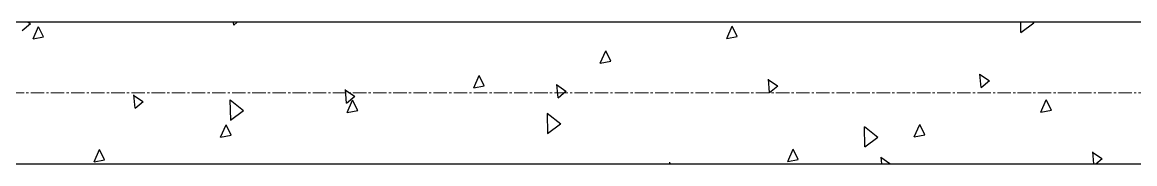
# Model space of a CAD drawing. Header units: millimetres. Extents: x -231292 to 573618, y -153144 to 564035.
# Drawn here: x 9652 to 11231, y 218266 to 218466 of the extents above; entities that cross this region are included whole.
import ezdxf

# ---------------------------------------------------------------- set-up
doc = ezdxf.new("R2010")
doc.units = ezdxf.units.MM
doc.linetypes.add('CENTER2', pattern=[28.575, 19.05, -3.175, 3.175, -3.175])
doc.layers.get('0').update_dxf_attribs({"color": 250})
for name, color, linetype, lineweight in [('АР_Стены ПЕНОблок', 250, 'Continuous', 20), ('АР_Штриховка', 250, 'Continuous', 0), ('РД_Оси_100', 250, 'Continuous', 0)]:
    doc.layers.add(name, color=color, linetype=linetype, lineweight=lineweight)

# ---------------------------------------------------------------- blocks, each defined once
blk = doc.blocks.new('оси_рен')
at = {"layer": 'РД_Оси_100', "color": 251, "linetype": 'CENTER2', "true_color": 0x636466}
blk.add_line((1225207.916, 167713.25), (1189697.958, 167713.25), dxfattribs=at)

msp = doc.modelspace()

# ---------------------------------------------------------------- linework, layer by layer
at = {"layer": 'АР_Стены ПЕНОблок', "color": 18, "linetype": 'Continuous', "lineweight": 25, "true_color": 0x000000}
for p, q in [((16593.243, 218466.253), (9023.243, 218466.253)), ((9023.243, 218266.253), (16593.243, 218266.253))]:
    msp.add_line(p, q, dxfattribs=at)
at = {"layer": 'АР_Штриховка', "color": 18, "linetype": 'Continuous', "lineweight": 25, "true_color": 0x000000}
for p, q in [((9663.345, 218463.915), (9659.95, 218466.253)), ((9952.244, 218462.185), (9951.888, 218466.253)), ((9952.251, 218462.176), (9957.11, 218466.253)), ((11068.763, 218452.032), (11087.214, 218465.528)), ((11069.068, 218451.922), (11068.772, 218466.253)), ((11087.402, 218465.271), (11086.162, 218466.253)), ((9652.138, 218454.8), (9663.813, 218464.596)), ((9667.507, 218442.774), (9675.255, 218460.177)), ((9682.493, 218445.577), (9675.281, 218460.072)), ((10651.647, 218443.309), (10659.395, 218460.712)), ((10666.632, 218446.112), (10659.421, 218460.607)), ((9667.545, 218442.674), (9682.505, 218445.582)), ((10651.685, 218443.209), (10666.645, 218446.117)), ((10472.127, 218408.414), (10479.875, 218425.817)), ((10487.112, 218411.217), (10479.901, 218425.712)), ((10472.165, 218408.313), (10487.125, 218411.221)), ((10292.607, 218373.518), (10300.355, 218390.922)), ((10307.592, 218376.321), (10300.381, 218390.816)), ((11023.813, 218383.241), (11010.478, 218392.423)), ((11012.602, 218374.138), (11010.942, 218393.115)), ((10123.475, 218361.114), (10110.141, 218370.295)), ((10112.263, 218352.008), (10110.602, 218370.985)), ((10292.645, 218373.418), (10307.605, 218376.326)), ((10423.588, 218368.49), (10410.253, 218377.671)), ((10412.376, 218359.385), (10410.715, 218378.362)), ((10723.7, 218375.865), (10710.365, 218385.047)), ((10712.489, 218366.761), (10710.829, 218385.739)), ((10712.496, 218366.753), (10724.17, 218376.549)), ((11012.609, 218374.129), (11024.284, 218383.925)), ((9823.363, 218353.738), (9810.028, 218362.92)), ((9812.15, 218344.631), (9810.489, 218363.609)), ((9966.178, 218341.158), (9947.137, 218356.231)), ((9947.844, 218327.809), (9947.253, 218356.378)), ((10112.27, 218351.999), (10123.944, 218361.796)), ((10113.087, 218338.623), (10120.835, 218356.026)), ((10128.072, 218341.426), (10120.861, 218355.921)), ((10412.383, 218359.376), (10424.057, 218369.172)), ((11097.227, 218339.158), (11104.975, 218356.561)), ((11112.212, 218341.961), (11105.001, 218356.456)), ((9812.157, 218344.623), (9823.831, 218354.419)), ((9947.541, 218327.918), (9965.991, 218341.414)), ((10113.125, 218338.523), (10128.085, 218341.431)), ((11097.265, 218339.058), (11112.225, 218341.966)), ((10416.085, 218322.238), (10397.044, 218337.311)), ((10397.751, 218308.889), (10397.16, 218337.458)), ((9933.567, 218303.728), (9941.315, 218321.131)), ((9948.553, 218306.531), (9941.341, 218321.026)), ((10397.447, 218308.998), (10415.898, 218322.494)), ((10865.992, 218303.318), (10846.951, 218318.391)), ((10847.658, 218289.969), (10847.067, 218318.538)), ((10917.707, 218304.263), (10925.455, 218321.666)), ((10932.692, 218307.066), (10925.481, 218321.561)), ((9933.605, 218303.628), (9948.565, 218306.536)), ((10847.353, 218290.078), (10865.804, 218303.574)), ((10917.745, 218304.163), (10932.705, 218307.07)), ((9754.047, 218268.833), (9761.795, 218286.236)), ((9769.033, 218271.636), (9761.821, 218286.131)), ((10738.187, 218269.367), (10745.935, 218286.77)), ((10753.172, 218272.17), (10745.961, 218286.666)), ((10871.661, 218266.253), (10870.847, 218275.562)), ((11183.831, 218273.064), (11170.496, 218282.245)), ((11172.42, 218266.253), (11170.96, 218282.939)), ((9754.085, 218268.733), (9769.045, 218271.641)), ((10572.073, 218266.253), (10570.271, 218267.494)), ((10570.903, 218266.253), (10570.734, 218268.185)), ((10738.225, 218269.267), (10753.185, 218272.175)), ((10882.898, 218266.253), (10870.384, 218274.87)), ((10884.047, 218266.253), (10884.189, 218266.372)), ((11175.369, 218266.253), (11184.302, 218273.749))]:
    msp.add_line(p, q, dxfattribs=at)

# ---------------------------------------------------------------- block references
at = {"rotation": 359.999868838025}
msp.add_blockref('оси_рен', (-1186750.035, 50655.808), dxfattribs=at)

doc.saveas('drawing.dxf')
